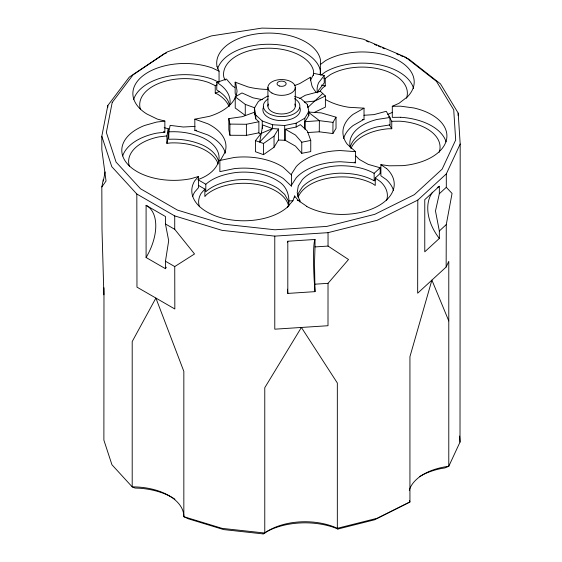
<?xml version="1.0" encoding="UTF-8"?>
<svg xmlns="http://www.w3.org/2000/svg" width="562" height="562" viewBox="0 0 562 562"><rect width="100%" height="100%" fill="white"/><g stroke="black" fill="none" stroke-linecap="round" stroke-linejoin="round"><path stroke-width="0.84" d="M294.643 197.691L294.643 195.983L298.155 200.395L306.803 206.359M320.27 74.922L320.431 59.748A52.027 30.039 0 0 0 262.904 33.256A52.027 30.039 0 0 0 217.023 66.471M287.477 289.212A44.117 4.032 86.3 0 0 287.807 293.413L315.015 291.643L314.502 262.939L315.015 246.922L328.039 246.079L348.524 259.511L328.025 283.325L327.997 325.721L274.783 329.184L274.776 236.124L222.116 230.371L174.726 215.913L136.826 194.03L111.782 166.675L101.813 136.264L107.813 105.515L129.253 77.156L164.209 53.699L166.689 52.8M328.039 246.079L328.039 232.661L377.172 220.29L417.798 200.1L446.312 173.897L460.187 144.005L458.185 113.081L440.482 83.879L408.651 58.975L404.654 57.275M400.706 117.275L392.297 117.367L392.297 106.281L400.706 106.19L413.892 107.981A52.034 30.039 0 0 1 446.579 139.313A52.034 30.039 0 0 1 402.617 165.65L389.059 165.804L380.896 164.631L380.896 175.801L386.256 179.538A52.027 30.039 0 0 1 393.491 190.49M417.798 200.1L417.664 293.195L446.151 267.02L446.27 224.575L452.052 193.447L446.305 187.315L446.312 173.897M409.284 490.338A51.325 29.631 0 0 1 448.785 466.284L460.011 442.104L460.187 144.005M103.296 181.076L105.143 171.923M458.178 115.695L458.185 113.081M234.867 87.447L232.492 86.028L226.381 78.996L216.784 82.495L216.756 89.906C222.426 93.425 228.643 98.547 229.514 105.579M288.615 206.057C289.985 196.447 287.182 186.373 278.155 181.168A45.164 26.077 0 0 0 235.527 172.562C224.955 174.101 213.989 177.051 205.833 184.259L205.769 191.754C213.946 184.533 224.926 181.547 235.527 180.009A45.164 26.077 0 0 1 278.155 188.621L284.611 194.319L288.299 200.782L288.805 205.917M319.272 131.81L319.378 120.654L308.159 112.035L321.309 112.892L336.027 117.184L336.027 128.361L332.887 133.552L319.272 131.81L307.519 132.548M332.887 133.552L332.992 122.39L336.027 117.184M195.049 126.38L183.31 127.012L170.131 125.368L168.86 131.852L168.769 139.313C180.571 138.61 192.569 140.563 203.374 145.446A45.164 26.077 0 0 1 218.681 161.765M448.785 320.958L431.904 280.108L409.937 356.652L409.937 501.978L377.074 518.304L337.333 528.315A51.325 29.631 0 0 0 264.772 533.036L263.1 533.9L223.697 529.594L188.242 518.775L183.837 516.689A51.325 29.631 0 0 0 132.203 486.875L111.943 464.746L103.886 440.151L103.984 287.8M313.498 75.308L313.624 71.367A45.185 26.084 0 0 0 263.669 48.367A45.185 26.084 0 0 0 223.831 77.212L225.144 80.268M320.298 74.971L320.431 70.924A52.027 30.039 0 0 0 270.378 44.265A52.027 30.039 0 0 0 217.501 69.042M165.46 268.692L165.46 261.239L168.684 240.747L165.46 223.978L165.46 216.525L146.092 205.348A44.117 25.473 -60 0 1 146.092 257.515L165.46 268.692A44.117 25.473 -60 0 0 166.31 267.224M291.383 186.099L291.545 173.911L296.272 166.556A52.069 30.06 0 0 1 340.361 150.56L355.542 151.649L355.542 162.825L340.361 161.737A52.069 30.06 0 0 0 296.272 177.733L291.545 185.088L291.383 186.099L283.388 178.568A52.069 30.06 0 0 0 234.242 168.642L219.861 171.649L219.861 160.472L220.824 159.622L225.074 152.169A52.069 30.06 0 0 0 207.877 123.795L194.831 119.179L194.831 130.356L207.877 134.971A52.069 30.06 0 0 1 225.369 153.173M297.741 196.735L298.281 193.426L302.377 187.048A45.164 26.077 0 0 1 340.621 173.173C352.163 173.279 364.021 175.119 374.201 180.774L375.409 179.664M103.886 294.825L101.989 229.422L101.827 186.949L103.296 179.418M218.168 163.999A45.185 26.084 0 0 0 170.434 142.945L166.9 143.366L166.9 135.92L168.298 128.761L164.167 127.665M166.9 143.366L168.298 136.208L168.298 128.761M439.336 193.721L435.473 210.954L439.336 230.989L439.336 238.436L424.767 251.825L424.767 199.658L439.336 186.268L439.336 193.721L446.305 187.315M294.418 85.543A52.069 30.06 0 0 0 299.75 83.555L310.449 77.24L310.217 78.244L311.987 86.028A52.069 30.06 0 0 0 316.589 92.66M287.582 207.455L288.137 205.91M192.625 196.567A52.027 30.039 0 0 1 194.712 192L198.505 187.666L198.505 176.489L194.712 180.823A52.027 30.039 0 0 0 220.374 217.557A52.027 30.039 0 0 0 286.81 207.666L292.928 200.732L294.643 195.983M446.151 267.02L448.785 261.337L448.785 466.284L445.041 467.893L440.727 468.624A55.898 32.273 0 0 0 419.709 476.513M310.589 80.233L313.491 74.353M254.396 114.676L254.396 108.037L258.422 101.399L267.034 96.418L268.678 96.088M274.045 136.159L278.415 128.951L272.563 128.572L262.784 125.024L259.651 142.088L263.515 143.486L274.045 136.159L274.045 147.23L263.515 154.669L255.457 151.74L255.45 140.626L261.26 133.327L272.563 128.572L272.563 124.729L262.243 120.985L255.759 115.027L254.396 108.037M274.045 147.23L278.415 140.015L278.415 128.951M272.563 124.729L284.674 125.516L296.174 123.19L304.794 118.217L308.819 111.578L307.449 104.588L300.965 98.631L294.621 96.327M305.004 129.323L305.004 121.701L308.819 115.414L308.819 111.578M101.827 186.949L106.042 181.02L101.827 149.682L101.813 136.264M198.421 185.369L204.863 189.092L201.175 193.307A45.185 26.084 0 0 0 199.426 206.774M272.563 128.572L259.651 142.088L255.45 140.626M314.671 112.238L325.391 107.117L325.391 95.983L322.757 93.517L307.744 107.532M439.336 230.989L446.27 224.575M374.201 180.774L374.116 173.314L380.151 167.778L368.166 164.357L359.49 159.531L355.36 155.519M298.155 197.171A45.185 26.084 0 0 1 372.936 183.851L375.24 185.46L375.24 178.006L380.614 173.068M320.27 64.602L325.391 60.752A52.027 30.039 0 0 1 393.85 58.16A52.027 30.039 0 0 1 407.239 97.008L398.971 103.324L392.297 106.281M321.548 74.816L325.391 71.929A52.027 30.039 0 0 1 378.254 64.602A52.027 30.039 0 0 1 413.569 88.466M317.727 92.625A45.164 26.077 0 0 1 318.661 90.131L324.26 82.902L324.218 75.491L318.661 82.677A45.164 26.077 0 0 0 317.509 92.828M323.754 78.167L325.25 78.469L330.231 74.725A45.185 26.084 0 0 1 383.488 70.166A45.185 26.084 0 0 1 406.495 98.266M325.25 78.469L325.25 85.923L323.052 87.581A45.185 26.084 0 0 0 319.722 91.704M263.1 533.9L266.114 531.968A55.898 32.273 0 0 1 334.186 527.542L337.86 529.039L374.622 519.78L409.937 501.978A51.325 29.631 0 0 1 409.389 500.447M136.826 194.03L136.966 287.133L174.831 308.988L174.74 266.571L194.529 253.961L174.726 229.324L165.46 223.978M235.232 96.826L245.271 104.377L245.271 115.421L235.232 108.002L235.232 96.826L241.962 92.941L252.991 97.83L262.335 99.678M299.581 98.582L305.342 95.252L320.333 91.29L322.757 93.517M285.271 140.303L285.271 129.232L296.174 127.033L300.34 124.624L307.379 131.094L310.744 140.416L310.744 151.6L301.759 153.3L295.5 146.127L285.271 140.303L278.415 140.015M325.391 95.983L314.671 101.097L304.393 102.129M387.639 114.486L392.683 112.252M219.861 160.472L234.242 157.465A52.069 30.06 0 0 1 283.388 167.392L291.383 174.923M140.542 109.674A45.185 26.084 0 0 1 159.355 83.183A45.185 26.084 0 0 1 208.938 82.614L215.239 85.628L217.255 84.897M215.239 85.628L215.239 93.081L219.7 91.458M343.614 138.463A52.069 30.06 0 0 1 353.091 125.53L364.028 119.355L364.028 108.171L353.091 114.346A52.069 30.06 0 0 0 347.26 144.223L355.542 151.649M198.505 176.489L190.996 178.674A52.027 30.039 0 0 1 127.37 163.858A52.027 30.039 0 0 1 144.497 125.509L156.629 122.073L164.863 121.083L164.863 132.161L156.629 133.152A52.027 30.039 0 0 0 122.692 155.92M258.892 121.743L255.759 118.863L254.467 112.238L242.327 116.678L228.825 118.617L229.914 124.09L246.402 124.272L258.892 121.743L258.892 132.829L260.649 134.487M228.825 118.617L228.846 129.773L229.914 135.266L246.402 135.351L258.892 132.829M285.271 129.232L295.5 135.063L301.759 142.228L310.744 140.416M168.86 131.852C180.627 131.164 192.59 133.131 203.374 137.999A45.164 26.077 0 0 1 218.288 162.608C214.733 171.291 206.395 176.7 197.824 179.636L205.833 184.259M166.9 135.92L158.891 136.882A45.185 26.084 0 0 0 129.45 166.457M364.028 108.171L348.805 107.279A52.069 30.06 0 0 1 325.468 99.502M362.279 119.481L364.028 119.355M305.004 121.701L319.378 120.654L332.992 122.39M363.951 115.28L373.969 114.613L386.22 111.29L389.965 117.465L390.056 124.905L376.926 126.935A45.164 26.077 0 0 0 350.267 147.167M315.015 284.189L328.025 283.325M288.608 200.985L292.935 200.704M297.27 200.423L299.869 200.255L299.869 201.941M274.776 236.124L328.039 232.661M287.358 242.517A44.117 4.032 86.3 0 1 287.807 241.238L315.015 239.468L315.015 246.922M194.831 119.179L209.331 116.355A52.069 30.06 0 0 0 237.031 90.904L235.759 83.092L235.148 82.136L235.148 93.313L235.9 95.111M194.831 130.356L196.588 130.265M389.965 117.465L376.926 119.481A45.164 26.077 0 0 0 350.323 147.265M389.993 118.385L391.756 121.287L399.94 121.202A45.185 26.084 0 0 1 439.168 152.288M391.756 121.287L391.756 128.74L388.145 128.782A45.185 26.084 0 0 0 350.871 148.67M324.218 75.491L313.519 73.341L313.533 74.992M321.387 85.143L325.25 85.923M164.863 121.083L157.22 119.053L146.759 113.953A52.027 30.039 0 0 1 144.834 74.36A52.027 30.039 0 0 1 212.577 68.086L219.054 71.184L219.054 81.504M163.331 131.754L164.863 132.161M245.271 104.377L254.874 107.862M366.326 40.942L368.721 41.96M374.306 44.342L376.702 45.367M378.303 46.049L380.699 47.068M382.293 47.749L384.689 48.768M396.674 53.875L399.069 54.893M400.664 55.575L403.059 56.593M219.054 82.368L212.577 79.27A52.027 30.039 0 0 0 133.601 99.671M215.239 93.081L218.014 94.409A45.185 26.084 0 0 1 228.945 106.351M216.784 82.495C223.866 86.492 230.146 93.355 230.132 101.933A45.164 26.077 0 0 1 229.247 106.169M354.278 162.123L355.542 162.825M165.46 261.239L174.74 266.571M235.148 82.136L248.011 86.92A52.069 30.06 0 0 0 268.713 89.428M380.896 164.631L386.256 168.375M374.116 173.314C363.972 167.638 352.135 165.832 340.621 165.72A45.164 26.077 0 0 0 302.377 179.594L298.274 185.973L297.179 192.752L299.153 199.348L299.869 200.255M375.24 178.006L380.46 181.645A45.185 26.084 0 0 1 386.558 200.501M337.86 529.039L337.333 528.315L337.333 382.989L301.394 327.449L264.772 387.71L264.772 533.036L222.173 528.385L183.837 516.689L183.837 371.363L155.899 298.057L132.203 341.548L132.203 486.875L135.042 488.062L139.531 488.216A55.898 32.273 0 0 1 172.042 497.412M388.749 116.32L389.396 117.395M389.269 124.645L391.756 128.74M217.03 66.471L219.054 71.184M308.32 112.878L308.819 115.414M459.618 436.063L460.011 442.104M380.151 167.778L380.214 173.574M107.813 105.515L107.82 107.258M310.449 77.24L310.449 79.818M307.449 104.588L307.449 106.253M304.794 118.217L304.794 128.684M301.759 142.228L301.759 153.3M296.174 123.19L296.174 127.033M295.296 87.447L295.296 106.078M287.807 241.238L287.807 293.413M284.674 125.516L284.674 140.416M267.912 87.447L267.912 106.078M263.515 143.486L263.515 154.669M262.243 120.985L262.243 128.473M255.759 115.027L255.759 118.863M246.402 124.272L246.402 135.351M229.914 124.09L229.914 135.266M204.863 189.092L204.863 196.538L206.493 194.684A45.185 26.084 0 0 1 254.488 184.027A45.185 26.084 0 0 1 288.664 206.205M174.726 215.913L174.726 229.324M146.092 205.348L146.092 257.515M172.78 497.848A55.898 32.273 0 0 1 174.908 499.197M315.015 291.643A44.117 4.032 86.3 0 1 315.015 239.468M439.336 238.436A44.117 30.503 47.4 0 1 432.55 192.218M437.236 187.603A44.117 30.503 47.4 0 1 439.336 186.268M400.706 117.275A52.027 30.039 0 0 1 446.102 141.877M386.382 168.326A52.027 30.067 -0.3 0 1 375.24 207.483A52.027 30.067 -0.3 0 1 306.676 206.437M299.953 107.693A18.715 10.804 0 0 1 280.993 120.605A18.715 10.804 0 0 1 263.529 107.012M294.516 98.631A18.258 10.537 0 0 1 294.734 113.405A18.258 10.537 0 0 1 269.156 113.791A18.258 10.537 0 0 1 268.046 99.024M294.832 104.033A13.692 7.903 0 0 1 281.604 113.988A13.692 7.903 0 0 1 268.383 104.033M112.196 102.467L106.351 132.442L116.06 162.081L140.479 188.748L177.423 210.083L223.613 224.175L274.951 229.781L326.866 226.402L374.756 214.34L414.356 194.67L442.154 169.127L455.677 139.987L453.724 109.843L436.463 81.371L405.441 57.106L363.403 39.192L314.088 29.231L261.878 28.1L211.41 35.905L167.174 51.957L133.089 74.816L112.196 102.467M279.321 86.007A4.566 2.634 0 0 0 286.17 83.724A4.566 2.634 0 0 0 279.321 81.441A4.566 2.634 0 0 0 279.321 86.007M271.924 93.039A13.692 7.903 0 0 0 294.832 89.499A13.692 7.903 0 0 0 278.064 79.811A13.692 7.903 0 0 0 271.924 93.039"/></g></svg>
